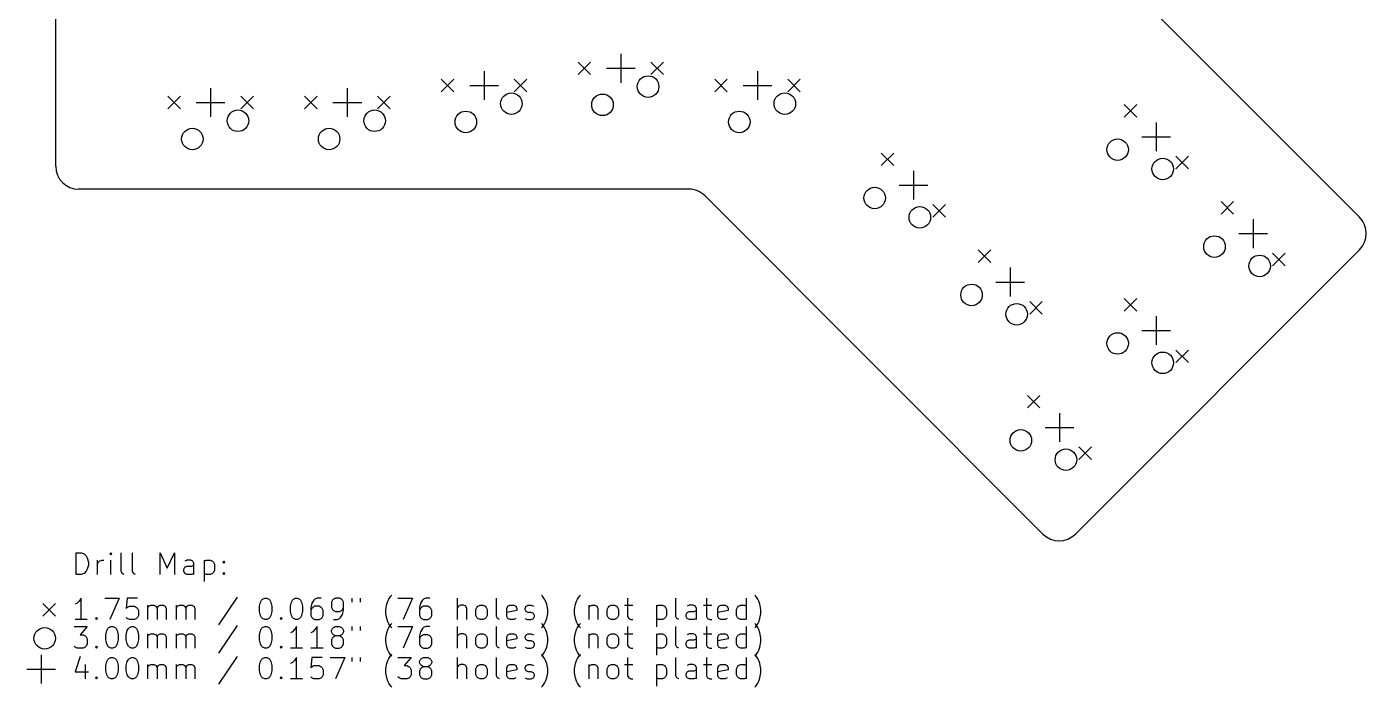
# Model space of a CAD drawing. Extents: x 73 to 259, y -246 to -54.
# Drawn here: x 72.8 to 259.4, y -246.5 to -154.6 of the extents above; entities that cross this region are included whole.
import ezdxf

# ---------------------------------------------------------------- set-up
doc = ezdxf.new("R2010")
doc.units = 0
doc.layers.add('BLACK', color=7, linetype='CONTINUOUS')

msp = doc.modelspace()

# ---------------------------------------------------------------- linework, layer by layer
at = {"layer": 'BLACK', "linetype": 'CONTINUOUS'}
for p, q in [((76.835, -173.965), (76.835, -56.8706)), ((225.73, -148.311), (258.496, -181.077)), ((155.568, -158.334), (155.568, -162.334)), ((149.614, -159.459), (151.364, -161.209)), ((151.364, -159.459), (149.614, -161.209)), ((153.568, -160.334), (157.568, -160.334)), ((159.774, -159.459), (161.524, -161.209)), ((161.524, -159.459), (159.774, -161.209)), ((130.567, -161.84), (132.317, -163.59)), ((132.317, -161.84), (130.567, -163.59)), ((136.521, -160.715), (136.521, -164.715)), ((140.727, -161.84), (142.477, -163.59)), ((142.477, -161.84), (140.727, -163.59)), ((168.667, -161.84), (170.417, -163.59)), ((170.417, -161.84), (168.667, -163.59)), ((174.621, -160.715), (174.621, -164.715)), ((178.827, -161.84), (180.577, -163.59)), ((180.577, -161.84), (178.827, -163.59)), ((92.4675, -164.221), (94.2175, -165.971)), ((94.2175, -164.221), (92.4675, -165.971)), ((98.4213, -163.096), (98.4213, -167.096)), ((102.627, -164.221), (104.377, -165.971)), ((104.377, -164.221), (102.627, -165.971)), ((111.517, -164.221), (113.267, -165.971)), ((113.267, -164.221), (111.517, -165.971)), ((117.471, -163.096), (117.471, -167.096)), ((121.677, -164.221), (123.427, -165.971)), ((123.427, -164.221), (121.677, -165.971)), ((134.521, -162.715), (138.521, -162.715)), ((172.621, -162.715), (176.621, -162.715)), ((96.4213, -165.096), (100.421, -165.096)), ((115.471, -165.096), (119.471, -165.096)), ((225.721, -165.391), (227.471, -167.141)), ((227.471, -165.391), (225.721, -167.141)), ((230.187, -167.857), (230.187, -171.857)), ((228.187, -169.857), (232.187, -169.857)), ((191.872, -172.124), (193.622, -173.874)), ((193.622, -172.124), (191.872, -173.874)), ((232.905, -172.575), (234.655, -174.325)), ((234.655, -172.575), (232.905, -174.325)), ((196.338, -174.591), (196.338, -178.591)), ((165.049, -177.165), (80.0354, -177.165)), ((194.338, -176.591), (198.338, -176.591)), ((214.376, -225.171), (167.31, -178.102)), ((239.215, -178.885), (240.965, -180.635)), ((240.965, -178.885), (239.215, -180.635)), ((199.056, -179.309), (200.806, -181.059)), ((200.806, -179.309), (199.056, -181.059)), ((243.681, -181.351), (243.681, -185.351)), ((241.681, -183.351), (245.681, -183.351)), ((205.366, -185.618), (207.116, -187.368)), ((207.116, -185.618), (205.366, -187.368)), ((258.496, -185.608), (218.907, -225.171)), ((246.399, -186.069), (248.149, -187.819)), ((248.149, -186.069), (246.399, -187.819)), ((209.832, -188.085), (209.832, -192.085)), ((207.832, -190.085), (211.832, -190.085)), ((212.55, -192.802), (214.3, -194.552)), ((214.3, -192.802), (212.55, -194.552)), ((225.721, -192.373), (227.471, -194.123)), ((227.471, -192.373), (225.721, -194.123)), ((230.187, -194.839), (230.187, -198.839)), ((228.187, -196.839), (232.187, -196.839)), ((232.905, -199.557), (234.655, -201.307)), ((234.655, -199.557), (232.905, -201.307)), ((212.228, -205.867), (213.978, -207.617)), ((213.978, -205.867), (212.228, -207.617)), ((216.694, -208.333), (216.694, -212.333)), ((214.694, -210.333), (218.694, -210.333)), ((219.412, -213.051), (221.162, -214.801)), ((221.162, -213.051), (219.412, -214.801)), ((79.6743, -230.792), (79.6743, -227.792)), ((79.6743, -227.792), (80.3886, -227.792)), ((80.3886, -227.792), (80.8171, -227.934)), ((80.8171, -227.934), (81.1029, -228.22)), ((81.1029, -228.22), (81.2457, -228.506)), ((81.2457, -228.506), (81.3886, -229.077)), ((81.3886, -229.506), (81.2457, -230.077)), ((81.3886, -229.077), (81.3886, -229.506)), ((82.6743, -230.792), (82.6743, -228.792)), ((82.6743, -229.363), (82.8171, -229.077)), ((82.8171, -229.077), (82.96, -228.934)), ((82.96, -228.934), (83.2457, -228.792)), ((83.2457, -228.792), (83.5314, -228.792)), ((84.5314, -227.792), (84.3886, -227.934)), ((84.3886, -227.934), (84.5314, -228.077)), ((84.6743, -227.934), (84.5314, -227.792)), ((84.5314, -227.792), (84.5314, -228.077)), ((84.5314, -228.077), (84.6743, -227.934)), ((84.5314, -230.792), (84.5314, -228.792)), ((85.96, -230.363), (85.96, -227.792)), ((87.5314, -230.363), (87.5314, -227.792)), ((91.3886, -230.792), (91.3886, -227.792)), ((91.3886, -227.792), (92.3886, -229.934)), ((92.3886, -229.934), (93.3886, -227.792)), ((93.3886, -227.792), (93.3886, -230.792)), ((95.1029, -228.792), (94.8171, -228.934)), ((95.6743, -228.792), (95.1029, -228.792)), ((95.96, -228.934), (95.6743, -228.792)), ((95.8171, -229.649), (96.1029, -229.506)), ((96.1029, -229.22), (95.96, -228.934)), ((96.1029, -230.792), (96.1029, -229.22)), ((97.5314, -228.792), (97.5314, -231.792)), ((97.5314, -228.934), (97.8171, -228.792)), ((97.8171, -228.792), (98.3886, -228.792)), ((98.3886, -228.792), (98.6743, -228.934)), ((98.6743, -228.934), (98.8171, -229.077)), ((98.8171, -229.077), (98.96, -229.363)), ((98.96, -229.363), (98.96, -230.22)), ((100.103, -229.077), (100.246, -228.934)), ((100.246, -229.22), (100.103, -229.077)), ((100.246, -228.934), (100.389, -229.077)), ((100.246, -228.934), (100.246, -229.22)), ((100.389, -229.077), (100.246, -229.22)), ((80.3886, -230.792), (79.6743, -230.792)), ((80.8171, -230.649), (80.3886, -230.792)), ((81.1029, -230.363), (80.8171, -230.649)), ((81.2457, -230.077), (81.1029, -230.363)), ((86.1029, -230.649), (85.96, -230.363)), ((86.3886, -230.792), (86.1029, -230.649)), ((87.6743, -230.649), (87.5314, -230.363)), ((87.96, -230.792), (87.6743, -230.649)), ((94.6743, -230.077), (94.8171, -229.792)), ((94.6743, -230.363), (94.6743, -230.077)), ((94.8171, -230.649), (94.6743, -230.363)), ((94.8171, -229.792), (95.1029, -229.649)), ((95.1029, -230.792), (94.8171, -230.649)), ((95.1029, -229.649), (95.8171, -229.649)), ((95.8171, -230.792), (95.1029, -230.792)), ((96.1029, -230.649), (95.8171, -230.792)), ((97.8171, -230.792), (97.5314, -230.649)), ((98.3886, -230.792), (97.8171, -230.792)), ((98.6743, -230.649), (98.3886, -230.792)), ((98.8171, -230.506), (98.6743, -230.649)), ((98.96, -230.22), (98.8171, -230.506)), ((100.103, -230.649), (100.246, -230.506)), ((100.246, -230.792), (100.103, -230.649)), ((100.246, -230.506), (100.389, -230.649)), ((100.246, -230.506), (100.246, -230.792)), ((100.389, -230.649), (100.246, -230.792)), ((75.06, -234.859), (76.81, -236.609)), ((76.81, -234.859), (75.06, -236.609)), ((79.8171, -234.806), (79.5314, -234.949)), ((80.1029, -234.52), (79.8171, -234.806)), ((80.3886, -234.092), (80.1029, -234.52)), ((80.3886, -237.092), (80.3886, -234.092)), ((83.6743, -234.092), (85.6743, -234.092)), ((85.6743, -234.092), (84.3886, -237.092)), ((86.8171, -234.092), (86.6743, -235.52)), ((88.2457, -234.092), (86.8171, -234.092)), ((89.6743, -237.092), (89.6743, -235.092)), ((89.8171, -235.234), (90.1029, -235.092)), ((90.1029, -235.092), (90.5314, -235.092)), ((90.5314, -235.092), (90.8171, -235.234)), ((91.1029, -235.234), (91.3886, -235.092)), ((91.3886, -235.092), (91.8171, -235.092)), ((91.8171, -235.092), (92.1029, -235.234)), ((93.6743, -237.092), (93.6743, -235.092)), ((93.8171, -235.234), (94.1029, -235.092)), ((94.1029, -235.092), (94.5314, -235.092)), ((94.5314, -235.092), (94.8171, -235.234)), ((95.1029, -235.234), (95.3886, -235.092)), ((95.3886, -235.092), (95.8171, -235.092)), ((95.8171, -235.092), (96.1029, -235.234)), ((102.103, -233.949), (99.5314, -237.806)), ((105.246, -235.234), (105.389, -234.663)), ((105.389, -234.663), (105.531, -234.377)), ((105.531, -234.377), (105.674, -234.234)), ((105.674, -234.234), (105.96, -234.092)), ((105.96, -234.092), (106.246, -234.092)), ((106.246, -234.092), (106.531, -234.234)), ((106.531, -234.234), (106.674, -234.377)), ((106.674, -234.377), (106.817, -234.663)), ((106.817, -234.663), (106.96, -235.234)), ((109.531, -235.234), (109.674, -234.663)), ((109.674, -234.663), (109.817, -234.377)), ((109.817, -234.377), (109.96, -234.234)), ((109.96, -234.234), (110.246, -234.092)), ((110.246, -234.092), (110.531, -234.092)), ((110.531, -234.092), (110.817, -234.234)), ((110.817, -234.234), (110.96, -234.377)), ((110.96, -234.377), (111.103, -234.663)), ((111.103, -234.663), (111.246, -235.234)), ((112.531, -234.806), (112.389, -235.377)), ((112.817, -234.377), (112.531, -234.806)), ((112.96, -234.234), (112.817, -234.377)), ((113.246, -234.092), (112.96, -234.234)), ((113.817, -234.092), (113.246, -234.092)), ((115.389, -234.377), (115.246, -234.663)), ((115.246, -234.663), (115.246, -235.377)), ((115.531, -234.234), (115.389, -234.377)), ((115.817, -234.092), (115.531, -234.234)), ((116.389, -234.092), (115.817, -234.092)), ((116.674, -234.234), (116.389, -234.092)), ((116.817, -234.377), (116.674, -234.234)), ((116.96, -234.663), (116.817, -234.377)), ((116.96, -235.806), (116.96, -234.663)), ((118.103, -234.092), (118.103, -234.663)), ((119.246, -234.092), (119.246, -234.663)), ((122.817, -235.663), (122.96, -234.949)), ((122.96, -234.949), (123.103, -234.52)), ((123.103, -234.52), (123.246, -234.234)), ((123.246, -234.234), (123.531, -233.806)), ((123.531, -233.806), (123.674, -233.663)), ((124.531, -234.092), (126.531, -234.092)), ((126.531, -234.092), (125.246, -237.092)), ((127.674, -234.806), (127.531, -235.377)), ((127.96, -234.377), (127.674, -234.806)), ((128.103, -234.234), (127.96, -234.377)), ((128.389, -234.092), (128.103, -234.234)), ((128.96, -234.092), (128.389, -234.092)), ((132.817, -237.092), (132.817, -234.092)), ((133.246, -235.092), (132.96, -235.234)), ((133.674, -235.092), (133.246, -235.092)), ((133.96, -235.234), (133.674, -235.092)), ((135.674, -235.234), (135.96, -235.092)), ((135.96, -235.092), (136.389, -235.092)), ((136.389, -235.092), (136.674, -235.234)), ((138.246, -236.663), (138.246, -234.092)), ((139.817, -235.234), (140.103, -235.092)), ((140.103, -235.092), (140.674, -235.092)), ((140.674, -235.092), (140.96, -235.234)), ((142.389, -235.234), (142.674, -235.092)), ((142.674, -235.092), (143.103, -235.092)), ((143.103, -235.092), (143.389, -235.234)), ((144.674, -233.806), (144.531, -233.663)), ((144.96, -234.234), (144.674, -233.806)), ((145.103, -234.52), (144.96, -234.234)), ((145.246, -234.949), (145.103, -234.52)), ((145.389, -235.663), (145.246, -234.949)), ((149.103, -235.663), (149.246, -234.949)), ((149.246, -234.949), (149.389, -234.52)), ((149.389, -234.52), (149.531, -234.234)), ((149.531, -234.234), (149.817, -233.806)), ((149.817, -233.806), (149.96, -233.663)), ((151.103, -235.092), (151.103, -237.092)), ((151.246, -235.234), (151.531, -235.092)), ((151.531, -235.092), (151.96, -235.092)), ((151.96, -235.092), (152.246, -235.234)), ((153.96, -235.234), (154.246, -235.092)), ((154.246, -235.092), (154.674, -235.092)), ((154.674, -235.092), (154.96, -235.234)), ((156.103, -235.092), (157.246, -235.092)), ((156.531, -234.092), (156.531, -236.663)), ((160.531, -235.092), (160.531, -238.092)), ((160.531, -235.234), (160.817, -235.092)), ((160.817, -235.092), (161.389, -235.092)), ((161.389, -235.092), (161.674, -235.234)), ((163.246, -236.663), (163.246, -234.092)), ((165.103, -235.092), (164.817, -235.234)), ((165.674, -235.092), (165.103, -235.092)), ((165.96, -235.234), (165.674, -235.092)), ((167.103, -235.092), (168.246, -235.092)), ((167.531, -234.092), (167.531, -236.663)), ((169.246, -235.234), (169.531, -235.092)), ((169.531, -235.092), (170.103, -235.092)), ((170.103, -235.092), (170.389, -235.234)), ((171.96, -235.234), (172.246, -235.092)), ((172.246, -235.092), (172.817, -235.092)), ((172.817, -235.092), (173.103, -235.234)), ((173.103, -237.092), (173.103, -234.092)), ((174.389, -233.806), (174.246, -233.663)), ((174.674, -234.234), (174.389, -233.806)), ((174.817, -234.52), (174.674, -234.234)), ((174.96, -234.949), (174.817, -234.52)), ((175.103, -235.663), (174.96, -234.949)), ((82.3886, -236.949), (82.5314, -236.806)), ((82.5314, -237.092), (82.3886, -236.949)), ((82.5314, -236.806), (82.6743, -236.949)), ((82.5314, -236.806), (82.5314, -237.092)), ((82.6743, -236.949), (82.5314, -237.092)), ((86.6743, -235.52), (86.8171, -235.377)), ((86.8171, -236.949), (86.6743, -236.806)), ((86.8171, -235.377), (87.1029, -235.234)), ((87.1029, -237.092), (86.8171, -236.949)), ((87.1029, -235.234), (87.8171, -235.234)), ((87.8171, -235.234), (88.1029, -235.377)), ((88.1029, -236.949), (87.8171, -237.092)), ((88.1029, -235.377), (88.2457, -235.52)), ((88.2457, -236.806), (88.1029, -236.949)), ((88.2457, -235.52), (88.3886, -235.806)), ((88.3886, -236.52), (88.2457, -236.806)), ((88.3886, -235.806), (88.3886, -236.52)), ((89.6743, -235.377), (89.8171, -235.234)), ((90.8171, -235.234), (90.96, -235.52)), ((90.96, -235.52), (91.1029, -235.234)), ((90.96, -235.52), (90.96, -237.092)), ((92.1029, -235.234), (92.2457, -235.52)), ((92.2457, -235.52), (92.2457, -237.092)), ((93.6743, -235.377), (93.8171, -235.234)), ((94.8171, -235.234), (94.96, -235.52)), ((94.96, -235.52), (95.1029, -235.234)), ((94.96, -235.52), (94.96, -237.092)), ((96.1029, -235.234), (96.2457, -235.52)), ((96.2457, -235.52), (96.2457, -237.092)), ((105.246, -235.949), (105.246, -235.234)), ((105.389, -236.52), (105.246, -235.949)), ((105.531, -236.806), (105.389, -236.52)), ((105.674, -236.949), (105.531, -236.806)), ((105.96, -237.092), (105.674, -236.949)), ((106.531, -236.949), (106.246, -237.092)), ((106.674, -236.806), (106.531, -236.949)), ((106.817, -236.52), (106.674, -236.806)), ((106.96, -235.949), (106.817, -236.52)), ((106.96, -235.234), (106.96, -235.949)), ((108.103, -236.949), (108.246, -236.806)), ((108.246, -237.092), (108.103, -236.949)), ((108.246, -236.806), (108.389, -236.949)), ((108.246, -236.806), (108.246, -237.092)), ((108.389, -236.949), (108.246, -237.092)), ((109.531, -235.949), (109.531, -235.234)), ((109.674, -236.52), (109.531, -235.949)), ((109.817, -236.806), (109.674, -236.52)), ((109.96, -236.949), (109.817, -236.806)), ((110.246, -237.092), (109.96, -236.949)), ((110.817, -236.949), (110.531, -237.092)), ((110.96, -236.806), (110.817, -236.949)), ((111.103, -236.52), (110.96, -236.806)), ((111.246, -235.949), (111.103, -236.52)), ((111.246, -235.234), (111.246, -235.949)), ((112.389, -235.377), (112.389, -236.52)), ((112.531, -235.52), (112.389, -235.806)), ((112.389, -236.52), (112.531, -236.806)), ((112.674, -235.377), (112.531, -235.52)), ((112.531, -236.806), (112.674, -236.949)), ((112.96, -235.234), (112.674, -235.377)), ((112.674, -236.949), (112.96, -237.092)), ((113.531, -235.234), (112.96, -235.234)), ((113.817, -235.377), (113.531, -235.234)), ((113.531, -237.092), (113.817, -236.949)), ((113.96, -235.52), (113.817, -235.377)), ((113.817, -236.949), (113.96, -236.806)), ((114.103, -235.806), (113.96, -235.52)), ((113.96, -236.806), (114.103, -236.52)), ((114.103, -236.52), (114.103, -235.806)), ((115.246, -235.377), (115.389, -235.663)), ((115.389, -235.663), (115.531, -235.806)), ((115.531, -235.806), (115.817, -235.949)), ((115.817, -235.949), (116.389, -235.949)), ((116.103, -237.092), (116.389, -236.949)), ((116.389, -235.949), (116.674, -235.806)), ((116.389, -236.949), (116.531, -236.806)), ((116.531, -236.806), (116.817, -236.377)), ((116.674, -235.806), (116.817, -235.663)), ((116.817, -235.663), (116.96, -235.377)), ((116.817, -236.377), (116.96, -235.806)), ((122.817, -236.234), (122.817, -235.663)), ((122.96, -236.949), (122.817, -236.234)), ((123.103, -237.377), (122.96, -236.949)), ((127.531, -235.377), (127.531, -236.52)), ((127.674, -235.52), (127.531, -235.806)), ((127.531, -236.52), (127.674, -236.806)), ((127.817, -235.377), (127.674, -235.52)), ((127.674, -236.806), (127.817, -236.949)), ((128.103, -235.234), (127.817, -235.377)), ((127.817, -236.949), (128.103, -237.092)), ((128.674, -235.234), (128.103, -235.234)), ((128.96, -235.377), (128.674, -235.234)), ((128.674, -237.092), (128.96, -236.949)), ((129.103, -235.52), (128.96, -235.377)), ((128.96, -236.949), (129.103, -236.806)), ((129.246, -235.806), (129.103, -235.52)), ((129.103, -236.806), (129.246, -236.52)), ((129.246, -236.52), (129.246, -235.806)), ((132.96, -235.234), (132.817, -235.377)), ((134.103, -235.52), (133.96, -235.234)), ((134.103, -237.092), (134.103, -235.52)), ((135.389, -235.663), (135.531, -235.377)), ((135.389, -236.52), (135.389, -235.663)), ((135.531, -236.806), (135.389, -236.52)), ((135.531, -235.377), (135.674, -235.234)), ((135.674, -236.949), (135.531, -236.806)), ((135.96, -237.092), (135.674, -236.949)), ((136.674, -236.949), (136.389, -237.092)), ((136.674, -235.234), (136.817, -235.377)), ((136.817, -236.806), (136.674, -236.949)), ((136.817, -235.377), (136.96, -235.663)), ((136.96, -236.52), (136.817, -236.806)), ((136.96, -235.663), (136.96, -236.52)), ((138.389, -236.949), (138.246, -236.663)), ((138.674, -237.092), (138.389, -236.949)), ((139.674, -235.52), (139.817, -235.234)), ((139.674, -236.663), (139.674, -235.52)), ((141.103, -235.806), (139.674, -236.092)), ((139.817, -236.949), (139.674, -236.663)), ((140.103, -237.092), (139.817, -236.949)), ((140.96, -236.949), (140.674, -237.092)), ((140.96, -235.234), (141.103, -235.52)), ((141.103, -235.52), (141.103, -235.806)), ((142.246, -235.52), (142.389, -235.234)), ((142.246, -235.663), (142.246, -235.52)), ((142.389, -235.949), (142.246, -235.663)), ((142.246, -236.949), (142.531, -237.092)), ((142.674, -236.092), (142.389, -235.949)), ((143.103, -236.092), (142.674, -236.092)), ((143.389, -236.234), (143.103, -236.092)), ((143.103, -237.092), (143.389, -236.949)), ((143.531, -236.52), (143.389, -236.234)), ((143.389, -236.949), (143.531, -236.663)), ((143.531, -236.663), (143.531, -236.52)), ((145.103, -237.377), (145.246, -236.949)), ((145.246, -236.949), (145.389, -236.234)), ((145.389, -236.234), (145.389, -235.663)), ((149.103, -236.234), (149.103, -235.663)), ((149.246, -236.949), (149.103, -236.234)), ((149.389, -237.377), (149.246, -236.949)), ((151.103, -235.377), (151.246, -235.234)), ((152.246, -235.234), (152.389, -235.52)), ((152.389, -235.52), (152.389, -237.092)), ((153.674, -235.663), (153.817, -235.377)), ((153.674, -236.52), (153.674, -235.663)), ((153.817, -236.806), (153.674, -236.52)), ((153.817, -235.377), (153.96, -235.234)), ((153.96, -236.949), (153.817, -236.806)), ((154.246, -237.092), (153.96, -236.949)), ((154.96, -236.949), (154.674, -237.092)), ((154.96, -235.234), (155.103, -235.377)), ((155.103, -236.806), (154.96, -236.949)), ((155.103, -235.377), (155.246, -235.663)), ((155.246, -236.52), (155.103, -236.806)), ((155.246, -235.663), (155.246, -236.52)), ((156.531, -236.663), (156.674, -236.949)), ((156.674, -236.949), (156.96, -237.092)), ((160.817, -237.092), (160.531, -236.949)), ((161.674, -236.949), (161.389, -237.092)), ((161.674, -235.234), (161.817, -235.377)), ((161.817, -236.806), (161.674, -236.949)), ((161.817, -235.377), (161.96, -235.663)), ((161.96, -236.52), (161.817, -236.806)), ((161.96, -235.663), (161.96, -236.52)), ((163.389, -236.949), (163.246, -236.663)), ((163.674, -237.092), (163.389, -236.949)), ((164.674, -236.377), (164.817, -236.092)), ((164.674, -236.663), (164.674, -236.377)), ((164.817, -236.949), (164.674, -236.663)), ((164.817, -236.092), (165.103, -235.949)), ((165.103, -237.092), (164.817, -236.949)), ((165.103, -235.949), (165.817, -235.949)), ((165.817, -235.949), (166.103, -235.806)), ((166.103, -236.949), (165.817, -237.092)), ((166.103, -235.52), (165.96, -235.234)), ((166.103, -237.092), (166.103, -235.52)), ((167.531, -236.663), (167.674, -236.949)), ((167.674, -236.949), (167.96, -237.092)), ((169.103, -235.52), (169.246, -235.234)), ((169.103, -236.663), (169.103, -235.52)), ((170.531, -235.806), (169.103, -236.092)), ((169.246, -236.949), (169.103, -236.663)), ((169.531, -237.092), (169.246, -236.949)), ((170.389, -236.949), (170.103, -237.092)), ((170.389, -235.234), (170.531, -235.52)), ((170.531, -235.52), (170.531, -235.806)), ((171.674, -235.663), (171.817, -235.377)), ((171.674, -236.52), (171.674, -235.663)), ((171.817, -236.806), (171.674, -236.52)), ((171.817, -235.377), (171.96, -235.234)), ((171.96, -236.949), (171.817, -236.806)), ((172.246, -237.092), (171.96, -236.949)), ((173.103, -236.949), (172.817, -237.092)), ((174.817, -237.377), (174.96, -236.949)), ((174.96, -236.949), (175.103, -236.234)), ((175.103, -236.234), (175.103, -235.663)), ((79.3886, -238.052), (81.2457, -238.052)), ((81.2457, -237.092), (79.5314, -237.092)), ((81.2457, -238.052), (80.2457, -239.194)), ((83.8171, -239.194), (83.96, -238.623)), ((83.96, -238.623), (84.1029, -238.337)), ((84.1029, -238.337), (84.2457, -238.194)), ((84.2457, -238.194), (84.5314, -238.052)), ((84.5314, -238.052), (84.8171, -238.052)), ((84.8171, -238.052), (85.1029, -238.194)), ((85.1029, -238.194), (85.2457, -238.337)), ((85.2457, -238.337), (85.3886, -238.623)), ((85.3886, -238.623), (85.5314, -239.194)), ((86.6743, -239.194), (86.8171, -238.623)), ((86.8171, -238.623), (86.96, -238.337)), ((86.96, -238.337), (87.1029, -238.194)), ((87.8171, -237.092), (87.1029, -237.092)), ((87.1029, -238.194), (87.3886, -238.052)), ((87.3886, -238.052), (87.6743, -238.052)), ((87.6743, -238.052), (87.96, -238.194)), ((87.96, -238.194), (88.1029, -238.337)), ((88.1029, -238.337), (88.2457, -238.623)), ((88.2457, -238.623), (88.3886, -239.194)), ((102.103, -237.909), (99.5314, -241.766)), ((105.246, -239.194), (105.389, -238.623)), ((105.389, -238.623), (105.531, -238.337)), ((105.531, -238.337), (105.674, -238.194)), ((105.674, -238.194), (105.96, -238.052)), ((106.246, -237.092), (105.96, -237.092)), ((105.96, -238.052), (106.246, -238.052)), ((106.246, -238.052), (106.531, -238.194)), ((106.531, -238.194), (106.674, -238.337)), ((106.674, -238.337), (106.817, -238.623)), ((106.817, -238.623), (106.96, -239.194)), ((109.817, -238.766), (109.531, -238.909)), ((110.103, -238.48), (109.817, -238.766)), ((110.389, -238.052), (110.103, -238.48)), ((110.531, -237.092), (110.246, -237.092)), ((110.389, -241.052), (110.389, -238.052)), ((112.674, -238.766), (112.389, -238.909)), ((112.96, -238.48), (112.674, -238.766)), ((112.96, -237.092), (113.531, -237.092)), ((113.246, -238.052), (112.96, -238.48)), ((113.246, -241.052), (113.246, -238.052)), ((115.246, -238.623), (115.389, -238.337)), ((115.246, -238.766), (115.246, -238.623)), ((115.389, -239.052), (115.246, -238.766)), ((115.389, -238.337), (115.531, -238.194)), ((115.531, -237.092), (116.103, -237.092)), ((115.531, -238.194), (115.817, -238.052)), ((115.817, -238.052), (116.389, -238.052)), ((116.389, -238.052), (116.674, -238.194)), ((116.674, -238.194), (116.817, -238.337)), ((116.817, -238.337), (116.96, -238.623)), ((116.96, -238.766), (116.817, -239.052)), ((116.96, -238.623), (116.96, -238.766)), ((118.103, -238.052), (118.103, -238.623)), ((119.246, -238.052), (119.246, -238.623)), ((122.96, -238.909), (123.103, -238.48)), ((123.246, -237.663), (123.103, -237.377)), ((123.103, -238.48), (123.246, -238.194)), ((123.531, -238.092), (123.246, -237.663)), ((123.246, -238.194), (123.531, -237.766)), ((123.531, -237.766), (123.674, -237.623)), ((123.674, -238.234), (123.531, -238.092)), ((124.531, -238.052), (126.531, -238.052)), ((126.531, -238.052), (125.246, -241.052)), ((127.674, -238.766), (127.531, -239.337)), ((127.96, -238.337), (127.674, -238.766)), ((128.103, -238.194), (127.96, -238.337)), ((128.103, -237.092), (128.674, -237.092)), ((128.389, -238.052), (128.103, -238.194)), ((128.96, -238.052), (128.389, -238.052)), ((132.817, -241.052), (132.817, -238.052)), ((136.389, -237.092), (135.96, -237.092)), ((138.246, -240.623), (138.246, -238.052)), ((140.674, -237.092), (140.103, -237.092)), ((142.531, -237.092), (143.103, -237.092)), ((144.674, -237.766), (144.531, -237.623)), ((144.531, -238.234), (144.674, -238.092)), ((144.674, -238.092), (144.96, -237.663)), ((144.96, -238.194), (144.674, -237.766)), ((144.96, -237.663), (145.103, -237.377)), ((145.103, -238.48), (144.96, -238.194)), ((145.246, -238.909), (145.103, -238.48)), ((149.246, -238.909), (149.389, -238.48)), ((149.531, -237.663), (149.389, -237.377)), ((149.389, -238.48), (149.531, -238.194)), ((149.817, -238.092), (149.531, -237.663)), ((149.531, -238.194), (149.817, -237.766)), ((149.817, -237.766), (149.96, -237.623)), ((149.96, -238.234), (149.817, -238.092)), ((154.674, -237.092), (154.246, -237.092)), ((156.531, -238.052), (156.531, -240.623)), ((156.96, -237.092), (157.246, -237.092)), ((161.389, -237.092), (160.817, -237.092)), ((163.246, -240.623), (163.246, -238.052)), ((165.817, -237.092), (165.103, -237.092)), ((167.531, -238.052), (167.531, -240.623)), ((167.96, -237.092), (168.246, -237.092)), ((170.103, -237.092), (169.531, -237.092)), ((172.817, -237.092), (172.246, -237.092)), ((173.103, -241.052), (173.103, -238.052)), ((174.389, -237.766), (174.246, -237.623)), ((174.246, -238.234), (174.389, -238.092)), ((174.389, -238.092), (174.674, -237.663)), ((174.674, -238.194), (174.389, -237.766)), ((174.674, -237.663), (174.817, -237.377)), ((174.817, -238.48), (174.674, -238.194)), ((174.96, -238.909), (174.817, -238.48)), ((80.2457, -239.194), (80.6743, -239.194)), ((80.6743, -239.194), (80.96, -239.337)), ((80.96, -239.337), (81.1029, -239.48)), ((81.1029, -239.48), (81.2457, -239.766)), ((81.2457, -240.48), (81.1029, -240.766)), ((81.2457, -239.766), (81.2457, -240.48)), ((83.8171, -239.909), (83.8171, -239.194)), ((83.96, -240.48), (83.8171, -239.909)), ((84.1029, -240.766), (83.96, -240.48)), ((85.3886, -240.48), (85.2457, -240.766)), ((85.5314, -239.909), (85.3886, -240.48)), ((85.5314, -239.194), (85.5314, -239.909)), ((86.6743, -239.909), (86.6743, -239.194)), ((86.8171, -240.48), (86.6743, -239.909)), ((86.96, -240.766), (86.8171, -240.48)), ((88.2457, -240.48), (88.1029, -240.766)), ((88.3886, -239.909), (88.2457, -240.48)), ((88.3886, -239.194), (88.3886, -239.909)), ((89.6743, -241.052), (89.6743, -239.052)), ((89.6743, -239.337), (89.8171, -239.194)), ((89.8171, -239.194), (90.1029, -239.052)), ((90.1029, -239.052), (90.5314, -239.052)), ((90.5314, -239.052), (90.8171, -239.194)), ((90.8171, -239.194), (90.96, -239.48)), ((90.96, -239.48), (91.1029, -239.194)), ((90.96, -239.48), (90.96, -241.052)), ((91.1029, -239.194), (91.3886, -239.052)), ((91.3886, -239.052), (91.8171, -239.052)), ((91.8171, -239.052), (92.1029, -239.194)), ((92.1029, -239.194), (92.2457, -239.48)), ((92.2457, -239.48), (92.2457, -241.052)), ((93.6743, -241.052), (93.6743, -239.052)), ((93.6743, -239.337), (93.8171, -239.194)), ((93.8171, -239.194), (94.1029, -239.052)), ((94.1029, -239.052), (94.5314, -239.052)), ((94.5314, -239.052), (94.8171, -239.194)), ((94.8171, -239.194), (94.96, -239.48)), ((94.96, -239.48), (95.1029, -239.194)), ((94.96, -239.48), (94.96, -241.052)), ((95.1029, -239.194), (95.3886, -239.052)), ((95.3886, -239.052), (95.8171, -239.052)), ((95.8171, -239.052), (96.1029, -239.194)), ((96.1029, -239.194), (96.2457, -239.48)), ((96.2457, -239.48), (96.2457, -241.052)), ((105.246, -239.909), (105.246, -239.194)), ((105.389, -240.48), (105.246, -239.909)), ((105.531, -240.766), (105.389, -240.48)), ((106.817, -240.48), (106.674, -240.766)), ((106.96, -239.909), (106.817, -240.48)), ((106.96, -239.194), (106.96, -239.909)), ((115.389, -239.623), (115.246, -239.909)), ((115.246, -239.909), (115.246, -240.48)), ((115.246, -240.48), (115.389, -240.766)), ((115.531, -239.194), (115.389, -239.052)), ((115.531, -239.48), (115.389, -239.623)), ((115.817, -239.337), (115.531, -239.194)), ((115.817, -239.337), (115.531, -239.48)), ((116.389, -239.337), (115.817, -239.337)), ((116.674, -239.194), (116.389, -239.337)), ((116.674, -239.48), (116.389, -239.337)), ((116.817, -239.052), (116.674, -239.194)), ((116.817, -239.623), (116.674, -239.48)), ((116.96, -239.909), (116.817, -239.623)), ((116.817, -240.766), (116.96, -240.48)), ((116.96, -240.48), (116.96, -239.909)), ((122.817, -239.623), (122.96, -238.909)), ((122.817, -240.194), (122.817, -239.623)), ((122.96, -240.909), (122.817, -240.194)), ((127.531, -239.337), (127.531, -240.48)), ((127.674, -239.48), (127.531, -239.766)), ((127.531, -240.48), (127.674, -240.766)), ((127.817, -239.337), (127.674, -239.48)), ((128.103, -239.194), (127.817, -239.337)), ((128.674, -239.194), (128.103, -239.194)), ((128.96, -239.337), (128.674, -239.194)), ((129.103, -239.48), (128.96, -239.337)), ((129.246, -239.766), (129.103, -239.48)), ((129.103, -240.766), (129.246, -240.48)), ((129.246, -240.48), (129.246, -239.766)), ((132.96, -239.194), (132.817, -239.337)), ((133.246, -239.052), (132.96, -239.194)), ((133.674, -239.052), (133.246, -239.052)), ((133.96, -239.194), (133.674, -239.052)), ((134.103, -239.48), (133.96, -239.194)), ((134.103, -241.052), (134.103, -239.48)), ((135.389, -239.623), (135.531, -239.337)), ((135.389, -240.48), (135.389, -239.623)), ((135.531, -240.766), (135.389, -240.48)), ((135.531, -239.337), (135.674, -239.194)), ((135.674, -239.194), (135.96, -239.052)), ((135.96, -239.052), (136.389, -239.052)), ((136.389, -239.052), (136.674, -239.194)), ((136.674, -239.194), (136.817, -239.337)), ((136.817, -239.337), (136.96, -239.623)), ((136.96, -240.48), (136.817, -240.766)), ((136.96, -239.623), (136.96, -240.48)), ((138.389, -240.909), (138.246, -240.623)), ((139.674, -239.48), (139.817, -239.194)), ((139.674, -240.623), (139.674, -239.48)), ((141.103, -239.766), (139.674, -240.052)), ((139.817, -240.909), (139.674, -240.623)), ((139.817, -239.194), (140.103, -239.052)), ((140.103, -239.052), (140.674, -239.052)), ((140.674, -239.052), (140.96, -239.194)), ((140.96, -239.194), (141.103, -239.48)), ((141.103, -239.48), (141.103, -239.766)), ((142.246, -239.48), (142.389, -239.194)), ((142.246, -239.623), (142.246, -239.48)), ((142.389, -239.909), (142.246, -239.623)), ((142.389, -239.194), (142.674, -239.052)), ((142.674, -240.052), (142.389, -239.909)), ((142.674, -239.052), (143.103, -239.052)), ((143.103, -240.052), (142.674, -240.052)), ((143.103, -239.052), (143.389, -239.194)), ((143.389, -240.194), (143.103, -240.052)), ((143.531, -240.48), (143.389, -240.194)), ((143.389, -240.909), (143.531, -240.623)), ((143.531, -240.623), (143.531, -240.48)), ((145.389, -239.623), (145.246, -238.909)), ((145.246, -240.909), (145.389, -240.194)), ((145.389, -240.194), (145.389, -239.623)), ((149.103, -239.623), (149.246, -238.909)), ((149.103, -240.194), (149.103, -239.623)), ((149.246, -240.909), (149.103, -240.194)), ((151.103, -239.052), (151.103, -241.052)), ((151.103, -239.337), (151.246, -239.194)), ((151.246, -239.194), (151.531, -239.052)), ((151.531, -239.052), (151.96, -239.052)), ((151.96, -239.052), (152.246, -239.194)), ((152.246, -239.194), (152.389, -239.48)), ((152.389, -239.48), (152.389, -241.052)), ((153.674, -239.623), (153.817, -239.337)), ((153.674, -240.48), (153.674, -239.623)), ((153.817, -240.766), (153.674, -240.48)), ((153.817, -239.337), (153.96, -239.194)), ((153.96, -239.194), (154.246, -239.052)), ((154.246, -239.052), (154.674, -239.052)), ((154.674, -239.052), (154.96, -239.194)), ((154.96, -239.194), (155.103, -239.337)), ((155.103, -239.337), (155.246, -239.623)), ((155.246, -240.48), (155.103, -240.766)), ((155.246, -239.623), (155.246, -240.48)), ((156.103, -239.052), (157.246, -239.052)), ((156.531, -240.623), (156.674, -240.909)), ((160.531, -239.052), (160.531, -242.052)), ((160.531, -239.194), (160.817, -239.052)), ((160.817, -239.052), (161.389, -239.052)), ((161.389, -239.052), (161.674, -239.194)), ((161.674, -239.194), (161.817, -239.337)), ((161.817, -239.337), (161.96, -239.623)), ((161.96, -240.48), (161.817, -240.766)), ((161.96, -239.623), (161.96, -240.48)), ((163.389, -240.909), (163.246, -240.623)), ((164.674, -240.337), (164.817, -240.052)), ((164.674, -240.623), (164.674, -240.337)), ((164.817, -240.909), (164.674, -240.623)), ((165.103, -239.052), (164.817, -239.194)), ((164.817, -240.052), (165.103, -239.909)), ((165.674, -239.052), (165.103, -239.052)), ((165.103, -239.909), (165.817, -239.909)), ((165.96, -239.194), (165.674, -239.052)), ((165.817, -239.909), (166.103, -239.766)), ((166.103, -239.48), (165.96, -239.194)), ((166.103, -241.052), (166.103, -239.48)), ((167.103, -239.052), (168.246, -239.052)), ((167.531, -240.623), (167.674, -240.909)), ((169.103, -239.48), (169.246, -239.194)), ((169.103, -240.623), (169.103, -239.48)), ((170.531, -239.766), (169.103, -240.052)), ((169.246, -240.909), (169.103, -240.623)), ((169.246, -239.194), (169.531, -239.052)), ((169.531, -239.052), (170.103, -239.052)), ((170.103, -239.052), (170.389, -239.194)), ((170.389, -239.194), (170.531, -239.48)), ((170.531, -239.48), (170.531, -239.766)), ((171.674, -239.623), (171.817, -239.337)), ((171.674, -240.48), (171.674, -239.623)), ((171.817, -240.766), (171.674, -240.48)), ((171.817, -239.337), (171.96, -239.194)), ((171.96, -239.194), (172.246, -239.052)), ((172.246, -239.052), (172.817, -239.052)), ((172.817, -239.052), (173.103, -239.194)), ((175.103, -239.623), (174.96, -238.909)), ((174.96, -240.909), (175.103, -240.194)), ((175.103, -240.194), (175.103, -239.623)), ((74.81, -241.994), (74.81, -245.994)), ((79.5314, -240.909), (79.3886, -240.766)), ((79.8171, -241.052), (79.5314, -240.909)), ((80.2457, -242.209), (79.5314, -244.352)), ((80.6743, -241.052), (79.8171, -241.052)), ((80.96, -240.909), (80.6743, -241.052)), ((81.1029, -240.766), (80.96, -240.909)), ((82.3886, -240.909), (82.5314, -240.766)), ((82.5314, -241.052), (82.3886, -240.909)), ((82.5314, -240.766), (82.6743, -240.909)), ((82.5314, -240.766), (82.5314, -241.052)), ((82.6743, -240.909), (82.5314, -241.052)), ((84.2457, -240.909), (84.1029, -240.766)), ((84.1029, -242.637), (84.2457, -242.494)), ((84.5314, -241.052), (84.2457, -240.909)), ((84.2457, -242.494), (84.5314, -242.352)), ((84.8171, -241.052), (84.5314, -241.052)), ((84.5314, -242.352), (84.8171, -242.352)), ((85.1029, -240.909), (84.8171, -241.052)), ((84.8171, -242.352), (85.1029, -242.494)), ((85.2457, -240.766), (85.1029, -240.909)), ((85.1029, -242.494), (85.2457, -242.637)), ((87.1029, -240.909), (86.96, -240.766)), ((86.96, -242.637), (87.1029, -242.494)), ((87.3886, -241.052), (87.1029, -240.909)), ((87.1029, -242.494), (87.3886, -242.352)), ((87.6743, -241.052), (87.3886, -241.052)), ((87.3886, -242.352), (87.6743, -242.352)), ((87.96, -240.909), (87.6743, -241.052)), ((87.6743, -242.352), (87.96, -242.494)), ((88.1029, -240.766), (87.96, -240.909)), ((87.96, -242.494), (88.1029, -242.637)), ((102.103, -242.209), (99.5314, -246.066)), ((105.674, -240.909), (105.531, -240.766)), ((105.531, -242.637), (105.674, -242.494)), ((105.96, -241.052), (105.674, -240.909)), ((105.674, -242.494), (105.96, -242.352)), ((106.246, -241.052), (105.96, -241.052)), ((105.96, -242.352), (106.246, -242.352)), ((106.531, -240.909), (106.246, -241.052)), ((106.246, -242.352), (106.531, -242.494)), ((106.674, -240.766), (106.531, -240.909)), ((106.531, -242.494), (106.674, -242.637)), ((108.103, -240.909), (108.246, -240.766)), ((108.246, -241.052), (108.103, -240.909)), ((108.246, -240.766), (108.389, -240.909)), ((108.246, -240.766), (108.246, -241.052)), ((108.389, -240.909), (108.246, -241.052)), ((111.246, -241.052), (109.531, -241.052)), ((110.389, -242.352), (110.103, -242.78)), ((110.389, -245.352), (110.389, -242.352)), ((114.103, -241.052), (112.389, -241.052)), ((112.531, -242.352), (112.389, -243.78)), ((113.96, -242.352), (112.531, -242.352)), ((115.103, -242.352), (117.103, -242.352)), ((115.389, -240.766), (115.531, -240.909)), ((115.531, -240.909), (115.817, -241.052)), ((115.817, -241.052), (116.389, -241.052)), ((117.103, -242.352), (115.817, -245.352)), ((116.389, -241.052), (116.674, -240.909)), ((116.674, -240.909), (116.817, -240.766)), ((118.103, -242.352), (118.103, -242.923)), ((119.246, -242.352), (119.246, -242.923)), ((123.103, -241.337), (122.96, -240.909)), ((123.246, -241.623), (123.103, -241.337)), ((123.103, -242.78), (123.246, -242.494)), ((123.531, -242.052), (123.246, -241.623)), ((123.246, -242.494), (123.531, -242.066)), ((123.531, -242.066), (123.674, -241.923)), ((123.674, -242.194), (123.531, -242.052)), ((124.531, -242.352), (126.389, -242.352)), ((126.389, -242.352), (125.389, -243.494)), ((127.674, -240.766), (127.817, -240.909)), ((127.674, -242.637), (127.817, -242.494)), ((127.817, -240.909), (128.103, -241.052)), ((127.817, -242.494), (128.103, -242.352)), ((128.103, -241.052), (128.674, -241.052)), ((128.103, -242.352), (128.674, -242.352)), ((128.674, -241.052), (128.96, -240.909)), ((128.674, -242.352), (128.96, -242.494)), ((128.96, -240.909), (129.103, -240.766)), ((128.96, -242.494), (129.103, -242.637)), ((132.817, -245.352), (132.817, -242.352)), ((135.674, -240.909), (135.531, -240.766)), ((135.96, -241.052), (135.674, -240.909)), ((136.389, -241.052), (135.96, -241.052)), ((136.674, -240.909), (136.389, -241.052)), ((136.817, -240.766), (136.674, -240.909)), ((138.246, -244.923), (138.246, -242.352)), ((138.674, -241.052), (138.389, -240.909)), ((140.103, -241.052), (139.817, -240.909)), ((140.674, -241.052), (140.103, -241.052)), ((140.96, -240.909), (140.674, -241.052)), ((142.246, -240.909), (142.531, -241.052)), ((142.531, -241.052), (143.103, -241.052)), ((143.103, -241.052), (143.389, -240.909)), ((144.674, -242.066), (144.531, -241.923)), ((144.531, -242.194), (144.674, -242.052)), ((144.674, -242.052), (144.96, -241.623)), ((144.96, -242.494), (144.674, -242.066)), ((144.96, -241.623), (145.103, -241.337)), ((145.103, -242.78), (144.96, -242.494)), ((145.103, -241.337), (145.246, -240.909)), ((149.389, -241.337), (149.246, -240.909)), ((149.531, -241.623), (149.389, -241.337)), ((149.389, -242.78), (149.531, -242.494)), ((149.817, -242.052), (149.531, -241.623)), ((149.531, -242.494), (149.817, -242.066)), ((149.817, -242.066), (149.96, -241.923)), ((149.96, -242.194), (149.817, -242.052)), ((153.96, -240.909), (153.817, -240.766)), ((154.246, -241.052), (153.96, -240.909)), ((154.674, -241.052), (154.246, -241.052)), ((154.96, -240.909), (154.674, -241.052)), ((155.103, -240.766), (154.96, -240.909)), ((156.531, -242.352), (156.531, -244.923)), ((156.674, -240.909), (156.96, -241.052)), ((156.96, -241.052), (157.246, -241.052)), ((160.817, -241.052), (160.531, -240.909)), ((161.389, -241.052), (160.817, -241.052)), ((161.674, -240.909), (161.389, -241.052)), ((161.817, -240.766), (161.674, -240.909)), ((163.246, -244.923), (163.246, -242.352)), ((163.674, -241.052), (163.389, -240.909)), ((165.103, -241.052), (164.817, -240.909)), ((165.817, -241.052), (165.103, -241.052)), ((166.103, -240.909), (165.817, -241.052)), ((167.531, -242.352), (167.531, -244.923)), ((167.674, -240.909), (167.96, -241.052)), ((167.96, -241.052), (168.246, -241.052)), ((169.531, -241.052), (169.246, -240.909)), ((170.103, -241.052), (169.531, -241.052)), ((170.389, -240.909), (170.103, -241.052)), ((171.96, -240.909), (171.817, -240.766)), ((172.246, -241.052), (171.96, -240.909)), ((172.817, -241.052), (172.246, -241.052)), ((173.103, -240.909), (172.817, -241.052)), ((173.103, -245.352), (173.103, -242.352)), ((174.389, -242.066), (174.246, -241.923)), ((174.246, -242.194), (174.389, -242.052)), ((174.389, -242.052), (174.674, -241.623)), ((174.674, -242.494), (174.389, -242.066)), ((174.674, -241.623), (174.817, -241.337)), ((174.817, -242.78), (174.674, -242.494)), ((174.817, -241.337), (174.96, -240.909)), ((72.81, -243.994), (76.81, -243.994)), ((79.5314, -244.352), (81.3886, -244.352)), ((80.96, -243.352), (80.96, -245.352)), ((83.8171, -243.494), (83.96, -242.923)), ((83.8171, -244.209), (83.8171, -243.494)), ((83.96, -244.78), (83.8171, -244.209)), ((83.96, -242.923), (84.1029, -242.637)), ((85.2457, -242.637), (85.3886, -242.923)), ((85.3886, -242.923), (85.5314, -243.494)), ((85.5314, -244.209), (85.3886, -244.78)), ((85.5314, -243.494), (85.5314, -244.209)), ((86.6743, -243.494), (86.8171, -242.923)), ((86.6743, -244.209), (86.6743, -243.494)), ((86.8171, -244.78), (86.6743, -244.209)), ((86.8171, -242.923), (86.96, -242.637)), ((88.1029, -242.637), (88.2457, -242.923)), ((88.2457, -242.923), (88.3886, -243.494)), ((88.3886, -244.209), (88.2457, -244.78)), ((88.3886, -243.494), (88.3886, -244.209)), ((89.6743, -245.352), (89.6743, -243.352)), ((89.6743, -243.637), (89.8171, -243.494)), ((89.8171, -243.494), (90.1029, -243.352)), ((90.1029, -243.352), (90.5314, -243.352)), ((90.5314, -243.352), (90.8171, -243.494)), ((90.8171, -243.494), (90.96, -243.78)), ((90.96, -243.78), (91.1029, -243.494)), ((90.96, -243.78), (90.96, -245.352)), ((91.1029, -243.494), (91.3886, -243.352)), ((91.3886, -243.352), (91.8171, -243.352)), ((91.8171, -243.352), (92.1029, -243.494)), ((92.1029, -243.494), (92.2457, -243.78)), ((92.2457, -243.78), (92.2457, -245.352)), ((93.6743, -245.352), (93.6743, -243.352)), ((93.6743, -243.637), (93.8171, -243.494)), ((93.8171, -243.494), (94.1029, -243.352)), ((94.1029, -243.352), (94.5314, -243.352)), ((94.5314, -243.352), (94.8171, -243.494)), ((94.8171, -243.494), (94.96, -243.78)), ((94.96, -243.78), (95.1029, -243.494)), ((94.96, -243.78), (94.96, -245.352)), ((95.1029, -243.494), (95.3886, -243.352)), ((95.3886, -243.352), (95.8171, -243.352)), ((95.8171, -243.352), (96.1029, -243.494)), ((96.1029, -243.494), (96.2457, -243.78)), ((96.2457, -243.78), (96.2457, -245.352)), ((105.246, -243.494), (105.389, -242.923)), ((105.246, -244.209), (105.246, -243.494)), ((105.389, -244.78), (105.246, -244.209)), ((105.389, -242.923), (105.531, -242.637)), ((106.674, -242.637), (106.817, -242.923)), ((106.817, -242.923), (106.96, -243.494)), ((106.96, -244.209), (106.817, -244.78)), ((106.96, -243.494), (106.96, -244.209)), ((109.817, -243.066), (109.531, -243.209)), ((110.103, -242.78), (109.817, -243.066)), ((112.389, -243.78), (112.531, -243.637)), ((112.531, -243.637), (112.817, -243.494)), ((112.817, -243.494), (113.531, -243.494)), ((113.531, -243.494), (113.817, -243.637)), ((113.817, -243.637), (113.96, -243.78)), ((113.96, -243.78), (114.103, -244.066)), ((114.103, -244.066), (114.103, -244.78)), ((122.817, -243.923), (122.96, -243.209)), ((122.817, -244.494), (122.817, -243.923)), ((122.96, -243.209), (123.103, -242.78)), ((125.389, -243.494), (125.817, -243.494)), ((125.817, -243.494), (126.103, -243.637)), ((126.103, -243.637), (126.246, -243.78)), ((126.246, -243.78), (126.389, -244.066)), ((126.389, -244.066), (126.389, -244.78)), ((127.531, -242.923), (127.674, -242.637)), ((127.531, -243.066), (127.531, -242.923)), ((127.674, -243.352), (127.531, -243.066)), ((127.674, -243.923), (127.531, -244.209)), ((127.531, -244.209), (127.531, -244.78)), ((127.817, -243.494), (127.674, -243.352)), ((127.817, -243.78), (127.674, -243.923)), ((128.103, -243.637), (127.817, -243.494)), ((128.103, -243.637), (127.817, -243.78)), ((128.674, -243.637), (128.103, -243.637)), ((128.96, -243.494), (128.674, -243.637)), ((128.96, -243.78), (128.674, -243.637)), ((129.103, -243.352), (128.96, -243.494)), ((129.103, -243.923), (128.96, -243.78)), ((129.103, -242.637), (129.246, -242.923)), ((129.246, -243.066), (129.103, -243.352)), ((129.246, -244.209), (129.103, -243.923)), ((129.246, -242.923), (129.246, -243.066)), ((129.246, -244.78), (129.246, -244.209)), ((132.96, -243.494), (132.817, -243.637)), ((133.246, -243.352), (132.96, -243.494)), ((133.674, -243.352), (133.246, -243.352)), ((133.96, -243.494), (133.674, -243.352)), ((134.103, -243.78), (133.96, -243.494)), ((134.103, -245.352), (134.103, -243.78)), ((135.389, -243.923), (135.531, -243.637)), ((135.389, -244.78), (135.389, -243.923)), ((135.531, -243.637), (135.674, -243.494)), ((135.674, -243.494), (135.96, -243.352)), ((135.96, -243.352), (136.389, -243.352)), ((136.389, -243.352), (136.674, -243.494)), ((136.674, -243.494), (136.817, -243.637)), ((136.817, -243.637), (136.96, -243.923)), ((136.96, -243.923), (136.96, -244.78)), ((139.674, -243.78), (139.817, -243.494)), ((139.674, -244.923), (139.674, -243.78)), ((141.103, -244.066), (139.674, -244.352)), ((139.817, -243.494), (140.103, -243.352)), ((140.103, -243.352), (140.674, -243.352)), ((140.674, -243.352), (140.96, -243.494)), ((140.96, -243.494), (141.103, -243.78)), ((141.103, -243.78), (141.103, -244.066)), ((142.246, -243.78), (142.389, -243.494)), ((142.246, -243.923), (142.246, -243.78)), ((142.389, -244.209), (142.246, -243.923)), ((142.389, -243.494), (142.674, -243.352)), ((142.674, -244.352), (142.389, -244.209)), ((142.674, -243.352), (143.103, -243.352)), ((143.103, -244.352), (142.674, -244.352)), ((143.103, -243.352), (143.389, -243.494)), ((143.389, -244.494), (143.103, -244.352)), ((145.246, -243.209), (145.103, -242.78)), ((145.389, -243.923), (145.246, -243.209)), ((145.389, -244.494), (145.389, -243.923)), ((149.103, -243.923), (149.246, -243.209)), ((149.103, -244.494), (149.103, -243.923)), ((149.246, -243.209), (149.389, -242.78)), ((151.103, -243.352), (151.103, -245.352)), ((151.103, -243.637), (151.246, -243.494)), ((151.246, -243.494), (151.531, -243.352)), ((151.531, -243.352), (151.96, -243.352)), ((151.96, -243.352), (152.246, -243.494)), ((152.246, -243.494), (152.389, -243.78)), ((152.389, -243.78), (152.389, -245.352)), ((153.674, -243.923), (153.817, -243.637)), ((153.674, -244.78), (153.674, -243.923)), ((153.817, -243.637), (153.96, -243.494)), ((153.96, -243.494), (154.246, -243.352)), ((154.246, -243.352), (154.674, -243.352)), ((154.674, -243.352), (154.96, -243.494)), ((154.96, -243.494), (155.103, -243.637)), ((155.103, -243.637), (155.246, -243.923)), ((155.246, -243.923), (155.246, -244.78)), ((156.103, -243.352), (157.246, -243.352)), ((160.531, -243.352), (160.531, -246.352)), ((160.531, -243.494), (160.817, -243.352)), ((160.817, -243.352), (161.389, -243.352)), ((161.389, -243.352), (161.674, -243.494)), ((161.674, -243.494), (161.817, -243.637)), ((161.817, -243.637), (161.96, -243.923)), ((161.96, -243.923), (161.96, -244.78)), ((164.674, -244.637), (164.817, -244.352)), ((165.103, -243.352), (164.817, -243.494)), ((164.817, -244.352), (165.103, -244.209)), ((165.674, -243.352), (165.103, -243.352)), ((165.103, -244.209), (165.817, -244.209)), ((165.96, -243.494), (165.674, -243.352)), ((165.817, -244.209), (166.103, -244.066)), ((166.103, -243.78), (165.96, -243.494)), ((166.103, -245.352), (166.103, -243.78)), ((167.103, -243.352), (168.246, -243.352)), ((169.103, -243.78), (169.246, -243.494)), ((169.103, -244.923), (169.103, -243.78)), ((170.531, -244.066), (169.103, -244.352)), ((169.246, -243.494), (169.531, -243.352)), ((169.531, -243.352), (170.103, -243.352)), ((170.103, -243.352), (170.389, -243.494)), ((170.389, -243.494), (170.531, -243.78)), ((170.531, -243.78), (170.531, -244.066)), ((171.674, -243.923), (171.817, -243.637)), ((171.674, -244.78), (171.674, -243.923)), ((171.817, -243.637), (171.96, -243.494)), ((171.96, -243.494), (172.246, -243.352)), ((172.246, -243.352), (172.817, -243.352)), ((172.817, -243.352), (173.103, -243.494)), ((174.96, -243.209), (174.817, -242.78)), ((175.103, -243.923), (174.96, -243.209)), ((175.103, -244.494), (175.103, -243.923)), ((82.3886, -245.209), (82.5314, -245.066)), ((82.5314, -245.352), (82.3886, -245.209)), ((82.5314, -245.066), (82.6743, -245.209)), ((82.5314, -245.066), (82.5314, -245.352)), ((82.6743, -245.209), (82.5314, -245.352)), ((84.1029, -245.066), (83.96, -244.78)), ((84.2457, -245.209), (84.1029, -245.066)), ((84.5314, -245.352), (84.2457, -245.209)), ((84.8171, -245.352), (84.5314, -245.352)), ((85.1029, -245.209), (84.8171, -245.352)), ((85.2457, -245.066), (85.1029, -245.209)), ((85.3886, -244.78), (85.2457, -245.066)), ((86.96, -245.066), (86.8171, -244.78)), ((87.1029, -245.209), (86.96, -245.066)), ((87.3886, -245.352), (87.1029, -245.209)), ((87.6743, -245.352), (87.3886, -245.352)), ((87.96, -245.209), (87.6743, -245.352)), ((88.1029, -245.066), (87.96, -245.209)), ((88.2457, -244.78), (88.1029, -245.066)), ((105.531, -245.066), (105.389, -244.78)), ((105.674, -245.209), (105.531, -245.066)), ((105.96, -245.352), (105.674, -245.209)), ((106.246, -245.352), (105.96, -245.352)), ((106.531, -245.209), (106.246, -245.352)), ((106.674, -245.066), (106.531, -245.209)), ((106.817, -244.78), (106.674, -245.066)), ((108.103, -245.209), (108.246, -245.066)), ((108.246, -245.352), (108.103, -245.209)), ((108.246, -245.066), (108.389, -245.209)), ((108.246, -245.066), (108.246, -245.352)), ((108.389, -245.209), (108.246, -245.352)), ((111.246, -245.352), (109.531, -245.352)), ((112.531, -245.209), (112.389, -245.066)), ((112.817, -245.352), (112.531, -245.209)), ((113.531, -245.352), (112.817, -245.352)), ((113.817, -245.209), (113.531, -245.352)), ((113.96, -245.066), (113.817, -245.209)), ((114.103, -244.78), (113.96, -245.066)), ((122.96, -245.209), (122.817, -244.494)), ((123.103, -245.637), (122.96, -245.209)), ((123.246, -245.923), (123.103, -245.637)), ((123.531, -246.352), (123.246, -245.923)), ((124.674, -245.209), (124.531, -245.066)), ((124.96, -245.352), (124.674, -245.209)), ((125.817, -245.352), (124.96, -245.352)), ((126.103, -245.209), (125.817, -245.352)), ((126.246, -245.066), (126.103, -245.209)), ((126.389, -244.78), (126.246, -245.066)), ((127.531, -244.78), (127.674, -245.066)), ((127.674, -245.066), (127.817, -245.209)), ((127.817, -245.209), (128.103, -245.352)), ((128.103, -245.352), (128.674, -245.352)), ((128.674, -245.352), (128.96, -245.209)), ((128.96, -245.209), (129.103, -245.066)), ((129.103, -245.066), (129.246, -244.78)), ((135.531, -245.066), (135.389, -244.78)), ((135.674, -245.209), (135.531, -245.066)), ((135.96, -245.352), (135.674, -245.209)), ((136.389, -245.352), (135.96, -245.352)), ((136.674, -245.209), (136.389, -245.352)), ((136.817, -245.066), (136.674, -245.209)), ((136.96, -244.78), (136.817, -245.066)), ((138.389, -245.209), (138.246, -244.923)), ((138.674, -245.352), (138.389, -245.209)), ((139.817, -245.209), (139.674, -244.923)), ((140.103, -245.352), (139.817, -245.209)), ((140.674, -245.352), (140.103, -245.352)), ((140.96, -245.209), (140.674, -245.352)), ((142.246, -245.209), (142.531, -245.352)), ((142.531, -245.352), (143.103, -245.352)), ((143.103, -245.352), (143.389, -245.209)), ((143.531, -244.78), (143.389, -244.494)), ((143.389, -245.209), (143.531, -244.923)), ((143.531, -244.923), (143.531, -244.78)), ((144.674, -246.352), (144.96, -245.923)), ((144.96, -245.923), (145.103, -245.637)), ((145.103, -245.637), (145.246, -245.209)), ((145.246, -245.209), (145.389, -244.494)), ((149.246, -245.209), (149.103, -244.494)), ((149.389, -245.637), (149.246, -245.209)), ((149.531, -245.923), (149.389, -245.637)), ((149.817, -246.352), (149.531, -245.923)), ((153.817, -245.066), (153.674, -244.78)), ((153.96, -245.209), (153.817, -245.066)), ((154.246, -245.352), (153.96, -245.209)), ((154.674, -245.352), (154.246, -245.352)), ((154.96, -245.209), (154.674, -245.352)), ((155.103, -245.066), (154.96, -245.209)), ((155.246, -244.78), (155.103, -245.066)), ((156.531, -244.923), (156.674, -245.209)), ((156.674, -245.209), (156.96, -245.352)), ((156.96, -245.352), (157.246, -245.352)), ((160.817, -245.352), (160.531, -245.209)), ((161.389, -245.352), (160.817, -245.352)), ((161.674, -245.209), (161.389, -245.352)), ((161.817, -245.066), (161.674, -245.209)), ((161.96, -244.78), (161.817, -245.066)), ((163.389, -245.209), (163.246, -244.923)), ((163.674, -245.352), (163.389, -245.209)), ((164.674, -244.923), (164.674, -244.637)), ((164.817, -245.209), (164.674, -244.923)), ((165.103, -245.352), (164.817, -245.209)), ((165.817, -245.352), (165.103, -245.352)), ((166.103, -245.209), (165.817, -245.352)), ((167.531, -244.923), (167.674, -245.209)), ((167.674, -245.209), (167.96, -245.352)), ((167.96, -245.352), (168.246, -245.352)), ((169.246, -245.209), (169.103, -244.923)), ((169.531, -245.352), (169.246, -245.209)), ((170.103, -245.352), (169.531, -245.352)), ((170.389, -245.209), (170.103, -245.352)), ((171.817, -245.066), (171.674, -244.78)), ((171.96, -245.209), (171.817, -245.066)), ((172.246, -245.352), (171.96, -245.209)), ((172.817, -245.352), (172.246, -245.352)), ((173.103, -245.209), (172.817, -245.352)), ((174.389, -246.352), (174.674, -245.923)), ((174.674, -245.923), (174.817, -245.637)), ((174.817, -245.637), (174.96, -245.209)), ((174.96, -245.209), (175.103, -244.494)), ((123.674, -246.494), (123.531, -246.352)), ((144.531, -246.494), (144.674, -246.352)), ((149.96, -246.494), (149.817, -246.352)), ((174.246, -246.494), (174.389, -246.352))]:
    msp.add_line(p, q, dxfattribs=at)
at = {"layer": 'BLACK'}
for centre in [(159.378, -162.874), (140.331, -165.255), (153.029, -165.414), (178.431, -165.255), (102.231, -167.636), (121.281, -167.636), (133.982, -167.795), (172.082, -167.795), (95.8825, -170.176), (114.932, -170.176), (224.799, -171.655), (231.085, -174.347), (190.951, -178.388), (197.236, -181.081), (238.293, -185.149), (244.579, -187.841), (204.445, -191.881), (210.73, -194.575), (224.799, -198.637), (231.085, -201.33), (211.306, -212.13), (217.592, -214.823), (75.31, -239.694)]:
    msp.add_circle(centre, 1.5, dxfattribs=at)
for centre, radius, start, end in [((80.0354, -173.965), 3.2004, 180, 270), ((165.049, -180.363), 3.1978, 45, 90), ((256.23, -183.342), 3.2042, -45, 45), ((216.642, -222.905), 3.2042, -135, -45)]:
    msp.add_arc(centre, radius, start, end, dxfattribs=at)

doc.saveas('drawing.dxf')
